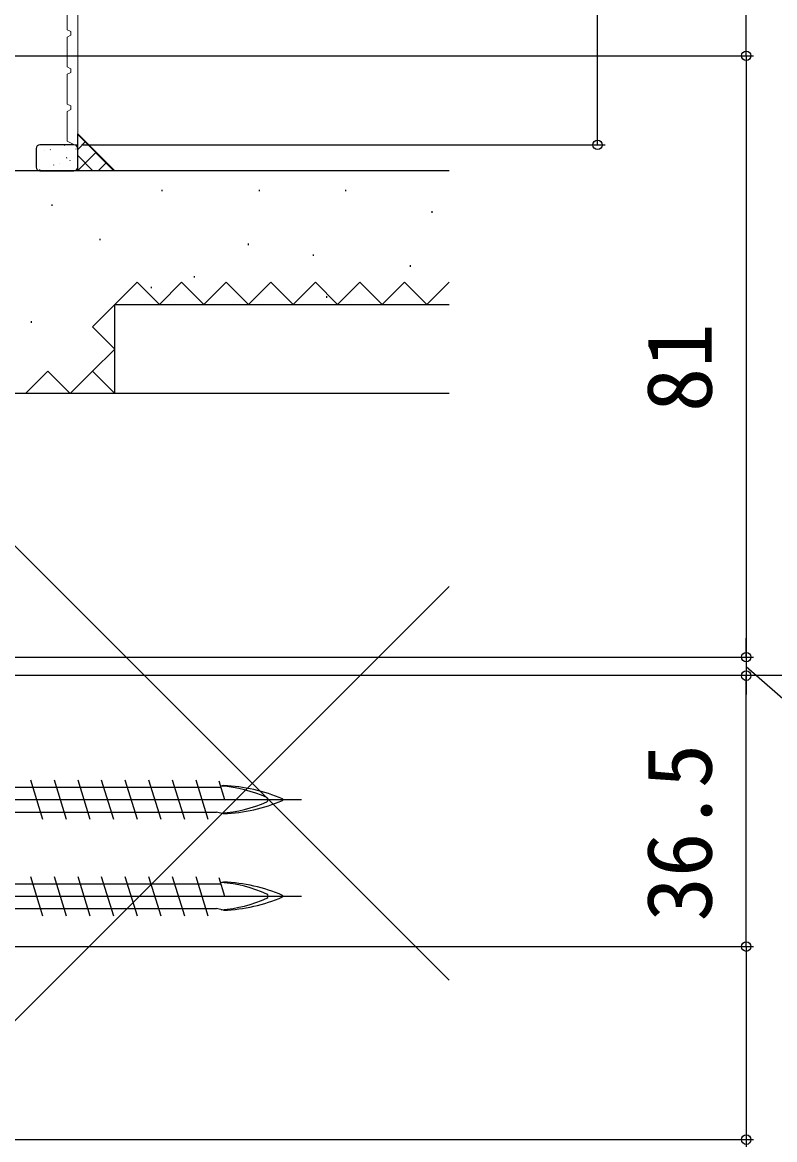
# Model space of a CAD drawing. Units: millimetres, scale not verified. Extents: x -525 to 525, y -783 to 779.
# Drawn here: x 239.6 to 340.8, y 136.7 to 287.2 of the extents above; entities that cross this region are included whole.
import ezdxf
from ezdxf.enums import TextEntityAlignment as Align

# ---------------------------------------------------------------- set-up
doc = ezdxf.new("R2010")
doc.units = ezdxf.units.MM
doc.header["$LTSCALE"] = 4
doc.layers.add('0-2_YKK_11', color=211, linetype='Continuous', lineweight=18)
for name, color, linetype in [('0-4_YKK_12', 2, 'Continuous'), ('0-5_YKK_13', 4, 'Continuous'), ('0-7_YKK_D', 6, 'Continuous'), ('0-9_YSS_K', 3, 'Continuous'), ('0-A_YSS_KE', 3, 'Continuous')]:
    doc.layers.add(name, color=color, linetype=linetype)
doc.styles.add('ＭＳ ゴシック', font='')
doc.styles.get('ＭＳ ゴシック').set_extended_font_data('MS Gothic')

msp = doc.modelspace()

# ---------------------------------------------------------------- linework, layer by layer
at = {"layer": '0-2_YKK_11', "color": 30}
msp.add_line((246.584, 270.702), (247.003, 270.702), dxfattribs=at)
for points in [[(247.003, 270.702), (247.003, 312.501), (246.503, 313.001)], [(239.753, 295.302), (245.603, 295.302), (245.603, 291.202), (246.103, 290.947), (246.103, 290.457), (245.603, 290.202), (245.603, 286.202), (246.103, 285.947), (246.103, 285.457), (245.603, 285.202), (245.603, 281.202), (246.103, 280.947), (246.103, 280.457), (245.603, 280.202), (245.603, 276.202), (246.103, 275.947), (246.103, 275.457), (245.603, 275.202), (245.603, 271.202), (246.584, 270.702)]]:
    msp.add_lwpolyline(points, dxfattribs=at)
at = {"layer": '0-4_YKK_12'}
msp.add_line((398.264, 199.202), (-361.64, 199.202), dxfattribs=at)
at = {"layer": '0-5_YKK_13'}
for p, q in [((240.644, 185.151), (242.286, 179.851)), ((243.824, 185.151), (245.466, 179.851)), ((247.004, 185.151), (248.646, 179.851)), ((250.184, 185.151), (251.826, 179.851)), ((253.364, 185.151), (255.006, 179.851)), ((256.544, 185.151), (258.186, 179.851)), ((259.724, 185.151), (261.366, 179.851)), ((262.904, 185.151), (264.546, 179.851)), ((215.506, 184.176), (266.263, 184.176)), ((266.004, 185.012), (266.781, 182.501)), ((266.655, 184.401), (266.222, 184.308)), ((172.155, 182.501), (277.155, 182.501)), ((213.487, 180.827), (265.706, 180.827)), ((266.655, 180.601), (265.706, 180.827)), ((240.644, 172.151), (242.286, 166.851)), ((243.824, 172.151), (245.466, 166.851)), ((247.004, 172.151), (248.646, 166.851)), ((250.184, 172.151), (251.826, 166.851)), ((253.364, 172.151), (255.006, 166.851)), ((256.544, 172.151), (258.186, 166.851)), ((259.724, 172.151), (261.366, 166.851)), ((262.904, 172.151), (264.546, 166.851)), ((266.004, 172.012), (266.781, 169.501)), ((215.506, 171.176), (266.263, 171.176)), ((266.655, 171.401), (266.222, 171.308)), ((172.155, 169.501), (277.155, 169.501)), ((213.487, 167.827), (265.706, 167.827)), ((266.655, 167.601), (265.706, 167.827))]:
    msp.add_line(p, q, dxfattribs=at)
for centre, radius, start, end in [((265.152, 166.617), 17.748, 65.60689, 86.19629), ((265.708, 161.786), 22.635, 66.89336, 87.60385), ((265.152, 198.386), 17.748, 273.82521, 294.39311), ((265.708, 203.217), 22.635, 272.39615, 293.10664), ((272.343, 182.501), 0.312, 296.38444, 63.61556), ((274.538, 182.501), 0.117, 297.35017, 62.64983), ((265.152, 153.617), 17.748, 65.60689, 86.19629), ((265.708, 148.786), 22.635, 66.89336, 87.60385), ((265.152, 185.386), 17.748, 273.82521, 294.39311), ((265.708, 190.217), 22.635, 272.39615, 293.10664), ((272.343, 169.501), 0.312, 296.38444, 63.61556), ((274.538, 169.501), 0.117, 297.35017, 62.64983)]:
    msp.add_arc(centre, radius, start, end, dxfattribs=at)
at = {"layer": '0-7_YKK_D'}
for p, q in [((199.203, 282.702), (338, 282.702)), ((199.203, 282.702), (338, 282.702)), ((337, 282.702), (337, 201.702)), ((247.503, 270.7), (318, 270.7)), ((337, 201.702), (337, 204.252)), ((193.5, 201.702), (338, 201.702)), ((337, 201.702), (337, 199.202)), ((337, 201.702), (337, 199.202)), ((337, 199.202), (337, 196.652)), ((337, 162.702), (337, 199.202)), ((195, 162.702), (338, 162.702)), ((195, 162.702), (338, 162.702)), ((195, 136.702), (338, 136.702))]:
    msp.add_line(p, q, dxfattribs=at)
for points in [[(317, 270.7), (317, 313.001), (317, 360.392)], [(337, 282.702), (337, 313.001), (337, 347.506)], [(337, 200.452), (357, 182.952), (357, 159.725)], [(337, 162.702), (337, 136.702), (337, 101.584)]]:
    msp.add_lwpolyline(points, dxfattribs=at)
for centre in [(337, 282.702), (337, 282.702), (317, 270.7), (337, 201.702), (337, 201.702), (337, 199.202), (337, 199.202), (337, 162.702), (337, 162.702), (337, 136.702)]:
    msp.add_circle(centre, 0.637, dxfattribs=at)
at = {"layer": '0-9_YSS_K'}
for p, q in [((251.888, 267.199), (247.003, 272.083)), ((247.003, 270.087), (248.06, 271.143)), ((241.403, 270.2), (241.403, 267.7)), ((246.503, 270.7), (241.903, 270.7)), ((242.581, 269.988), (242.574, 269.981)), ((243.326, 270.079), (243.302, 270.035)), ((245.216, 270.67), (245.192, 270.626)), ((246.769, 270.144), (246.761, 270.137)), ((247.003, 267.7), (247.003, 270.2)), ((247.003, 267.259), (249.474, 269.729)), ((243.758, 268.002), (243.734, 267.959)), ((244.601, 268.202), (244.593, 268.195)), ((245.542, 268.935), (245.454, 268.888)), ((245.95, 268.645), (245.926, 268.602)), ((249.059, 267.199), (247.003, 269.255)), ((249.772, 267.199), (250.888, 268.315)), ((241.868, 267.411), (241.844, 267.367)), ((241.903, 267.2), (246.503, 267.2)), ((255.001, 267.2), (250, 267.201)), ((258.333, 264.664), (258.333, 264.464)), ((271.417, 264.664), (271.417, 264.464)), ((283.048, 264.664), (283.048, 264.464)), ((243.521, 262.674), (243.521, 262.474)), ((294.678, 261.756), (294.678, 261.556)), ((249.997, 258.048), (249.997, 257.848)), ((269.963, 257.395), (269.963, 257.195)), ((278.686, 255.941), (278.686, 255.741)), ((291.771, 254.487), (291.771, 254.287)), ((262.694, 253.033), (262.694, 252.833)), ((252, 249.2), (255, 252.2)), ((255, 252.2), (258, 249.2)), ((256.879, 251.579), (256.879, 251.379)), ((280.499, 250.308), (280.499, 250.108)), ((249, 246.2), (252, 249.2)), ((252, 237.2), (252, 249.2)), ((252, 249.2), (297, 249.2)), ((240.745, 246.946), (240.745, 246.746)), ((252, 243.2), (249, 246.2)), ((249, 240.2), (252, 243.2)), ((240, 237.2), (243, 240.2)), ((243, 240.2), (246, 237.2)), ((246, 237.2), (249, 240.2)), ((252, 237.2), (249, 240.2)), ((218, 237.202), (297, 158.202)), ((297, 237.2), (252, 237.2)), ((218, 132.202), (297, 211.201))]:
    msp.add_line(p, q, dxfattribs=at)
for points in [[(247.003, 267.2), (247.003, 272.2), (252.004, 267.199)], [(258, 249.2), (261, 252.2), (264, 249.2), (267, 252.2), (270, 249.2), (273, 252.2), (276, 249.2), (279, 252.2), (282, 249.2), (285, 252.2), (288, 249.2), (291, 252.2), (294, 249.2), (297, 252.2)]]:
    msp.add_lwpolyline(points, dxfattribs=at)
for centre, start, end in [((241.903, 270.2), 90, 180), ((246.503, 270.2), 0, 90), ((241.903, 267.7), 180, 270), ((246.503, 267.7), 270, 0)]:
    msp.add_arc(centre, 0.5, start, end, dxfattribs=at)
at = {"layer": '0-A_YSS_KE'}
msp.add_line((297, 267.2), (222, 267.2), dxfattribs=at)
msp.add_lwpolyline([(297, 237.202), (218, 237.202), (218, 132.202), (297, 132.202)], dxfattribs=at)

# ---------------------------------------------------------------- texts
at = {"layer": '0-7_YKK_D', "style": 'ＭＳ ゴシック'}
for s, p in [('81', (335, 234.702)), ('36.5', (335, 166.088))]:
    msp.add_text(s, height=8.798, rotation=90, dxfattribs=at).set_placement(p, align=Align.BOTTOM_LEFT)

doc.saveas('drawing.dxf')
